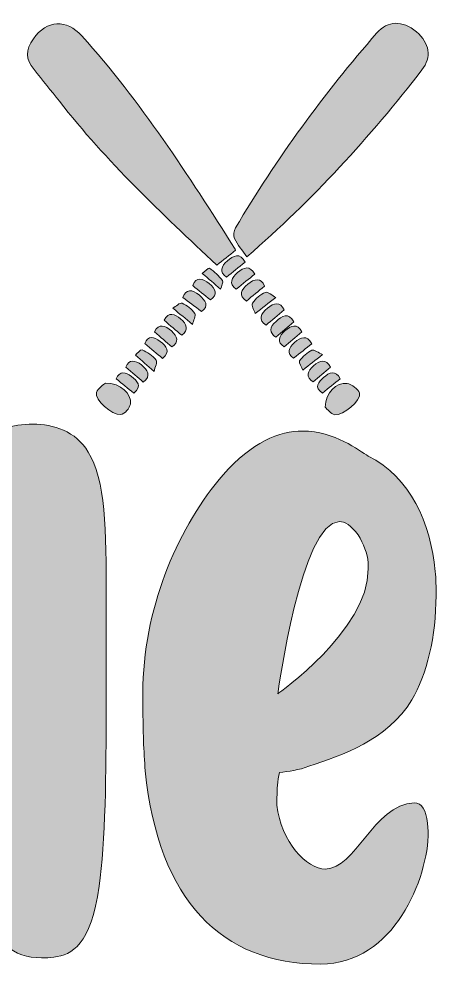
# Model space of a CAD drawing. Header units: inches. Extents: x 38 to 460, y -466 to -34.
# Drawn here: x 375.3 to 460.1, y -464.5 to -272.3 of the extents above; entities that cross this region are included whole.
import ezdxf

# ---------------------------------------------------------------- set-up
doc = ezdxf.new("R2010")
doc.units = ezdxf.units.IN
doc.header["$MEASUREMENT"] = 0
doc.layers.add('Layer 1', color=7, linetype='Continuous')

# ---------------------------------------------------------------- blocks, each defined once
blk = doc.blocks.new('block 6')
at = {"layer": 'Layer 1', "true_color": 0x024d84}
h = blk.add_hatch(color=156, dxfattribs=at)
h.dxf.hatch_style = 2
edge = h.paths.add_edge_path()
edge.add_spline(control_points=[(419.37, -319.29), (418.04, -320.34), (416.82, -321.3), (415.55, -322.31), (404.42, -311.88), (393.13, -301.27), (383.57, -288.99), (381.88, -286.83), (380.14, -284.72), (378.44, -282.57), (376.68, -280.35), (376.65, -278.64), (378.29, -276.3), (380.99, -272.43), (385.04, -272.25), (388.15, -275.72), (400.11, -289.06), (409.79, -304.03), (419.32, -319.11), (419.41, -319.23), (419.39, -319.42), (419.37, -319.29)], knot_values=[0, 0, 0, 0, 1, 1, 1, 2, 2, 2, 3, 3, 3, 4, 4, 4, 5, 5, 5, 6, 6, 6, 7, 7, 7, 7], degree=3, periodic=1)
at = {"layer": 'Layer 1', "true_color": 0xffffff}
h = blk.add_hatch(color=7, dxfattribs=at)
h.dxf.hatch_style = 2
edge = h.paths.add_edge_path()
edge.add_spline(control_points=[(421.3, -321.74), (419.97, -322.81), (418.79, -323.76), (417.56, -324.76), (415.98, -323.76), (416.48, -322.54), (417.71, -321.48), (418.94, -320.43), (420.3, -319.66), (421.3, -321.74)], knot_values=[0, 0, 0, 0, 1, 1, 1, 2, 2, 2, 3, 3, 3, 3], degree=3, periodic=1)
h = blk.add_hatch(color=7, dxfattribs=at)
h.dxf.hatch_style = 2
edge = h.paths.add_edge_path()
edge.add_spline(control_points=[(419.51, -327.21), (417.93, -326.1), (418.54, -324.9), (419.79, -323.83), (421.03, -322.77), (422.32, -322.32), (423.29, -324.16), (422.11, -325.11), (420.92, -326.07), (419.51, -327.21)], knot_values=[0, 0, 0, 0, 1, 1, 1, 2, 2, 2, 3, 3, 3, 3], degree=3, periodic=1)
h = blk.add_hatch(color=7, dxfattribs=at)
h.dxf.hatch_style = 2
edge = h.paths.add_edge_path()
edge.add_spline(control_points=[(425.26, -326.62), (424.01, -327.64), (422.83, -328.61), (421.58, -329.63), (419.8, -328.51), (420.6, -327.27), (421.87, -326.21), (423.18, -325.12), (424.55, -324.71), (425.26, -326.62)], knot_values=[0, 0, 0, 0, 1, 1, 1, 2, 2, 2, 3, 3, 3, 3], degree=3, periodic=1)
h = blk.add_hatch(color=7, dxfattribs=at)
h.dxf.hatch_style = 2
edge = h.paths.add_edge_path()
edge.add_spline(control_points=[(427.54, -328.9), (426.06, -330.07), (424.86, -331.01), (423.36, -332.18), (423.17, -331.53), (422.54, -330.49), (422.83, -330.05), (423.44, -329.13), (424.43, -328.28), (425.46, -327.88), (425.95, -327.68), (426.87, -328.55), (427.54, -328.9)], knot_values=[0, 0, 0, 0, 1, 1, 1, 2, 2, 2, 3, 3, 3, 4, 4, 4, 4], degree=3, periodic=1)
h = blk.add_hatch(color=7, dxfattribs=at)
h.dxf.hatch_style = 2
edge = h.paths.add_edge_path()
edge.add_spline(control_points=[(429.26, -331.45), (427.95, -332.54), (426.79, -333.51), (425.57, -334.53), (423.91, -333.44), (424.48, -332.2), (425.85, -331.08), (427.18, -329.98), (428.47, -329.7), (429.26, -331.45)], knot_values=[0, 0, 0, 0, 1, 1, 1, 2, 2, 2, 3, 3, 3, 3], degree=3, periodic=1)
h = blk.add_hatch(color=7, dxfattribs=at)
h.dxf.hatch_style = 2
edge = h.paths.add_edge_path()
edge.add_spline(control_points=[(431.24, -333.85), (429.95, -334.95), (428.83, -335.9), (427.58, -336.96), (426.13, -336.11), (426.3, -334.91), (427.6, -333.76), (428.79, -332.7), (430.13, -331.8), (431.24, -333.85)], knot_values=[0, 0, 0, 0, 1, 1, 1, 2, 2, 2, 3, 3, 3, 3], degree=3, periodic=1)
at = {"layer": 'Layer 1', "true_color": 0x024d84}
h = blk.add_hatch(color=156, dxfattribs=at)
h.dxf.hatch_style = 2
edge = h.paths.add_edge_path()
edge.add_spline(control_points=[(432.86, -335.91), (431.56, -337), (430.43, -337.95), (429.25, -338.94), (427.77, -337.94), (428.14, -336.78), (429.41, -335.7), (430.65, -334.63), (431.93, -334.06), (432.86, -335.91)], knot_values=[0, 0, 0, 0, 1, 1, 1, 2, 2, 2, 3, 3, 3, 3], degree=3, periodic=1)
at = {"layer": 'Layer 1', "true_color": 0xffffff}
h = blk.add_hatch(color=7, dxfattribs=at)
h.dxf.hatch_style = 2
edge = h.paths.add_edge_path()
edge.add_spline(control_points=[(431.18, -341.24), (429.63, -340.25), (430.19, -339.08), (431.39, -338.05), (432.6, -337.02), (433.91, -336.39), (434.85, -338.34), (433.69, -339.26), (432.55, -340.16), (431.18, -341.24)], knot_values=[0, 0, 0, 0, 1, 1, 1, 2, 2, 2, 3, 3, 3, 3], degree=3, periodic=1)
h = blk.add_hatch(color=7, dxfattribs=at)
h.dxf.hatch_style = 2
edge = h.paths.add_edge_path()
edge.add_spline(control_points=[(437.04, -340.52), (435.56, -341.69), (434.45, -342.56), (433.04, -343.66), (432.85, -343.18), (432.15, -342.19), (432.4, -341.81), (432.98, -340.9), (433.92, -340.07), (434.9, -339.63), (435.36, -339.42), (436.26, -340.17), (437.04, -340.52)], knot_values=[0, 0, 0, 0, 1, 1, 1, 2, 2, 2, 3, 3, 3, 4, 4, 4, 4], degree=3, periodic=1)
h = blk.add_hatch(color=7, dxfattribs=at)
h.dxf.hatch_style = 2
edge = h.paths.add_edge_path()
edge.add_spline(control_points=[(438.69, -343.07), (437.46, -344.12), (436.33, -345.08), (435.14, -346.09), (433.59, -345.06), (433.99, -343.88), (435.25, -342.8), (436.52, -341.71), (437.8, -341.29), (438.69, -343.07)], knot_values=[0, 0, 0, 0, 1, 1, 1, 2, 2, 2, 3, 3, 3, 3], degree=3, periodic=1)
h = blk.add_hatch(color=7, dxfattribs=at)
h.dxf.hatch_style = 2
edge = h.paths.add_edge_path()
edge.add_spline(control_points=[(437.02, -348.33), (435.29, -347.16), (436.22, -346.08), (437.26, -345.17), (438.42, -344.15), (439.7, -343.63), (440.65, -345.43), (439.47, -346.37), (438.33, -347.28), (437.02, -348.33)], knot_values=[0, 0, 0, 0, 1, 1, 1, 2, 2, 2, 3, 3, 3, 3], degree=3, periodic=1)
h = blk.add_hatch(color=7, dxfattribs=at)
h.dxf.hatch_style = 2
edge = h.paths.add_edge_path()
edge.add_spline(control_points=[(437.62, -351.23), (437.69, -348.26), (439.81, -346.11), (442.06, -346.41), (443, -346.54), (444.33, -347.53), (444.57, -348.38), (444.96, -349.79), (441.24, -353.01), (439.54, -352.74), (438.7, -352.6), (438, -351.56), (437.62, -351.23)], knot_values=[0, 0, 0, 0, 1, 1, 1, 2, 2, 2, 3, 3, 3, 4, 4, 4, 4], degree=3, periodic=1)
at = {"layer": 'Layer 1', "lineweight": 0}
for points, knots in [([(419.37, -319.29), (418.04, -320.34), (416.82, -321.3), (415.55, -322.31), (404.42, -311.88), (393.13, -301.27), (383.57, -288.99), (381.88, -286.83), (380.14, -284.72), (378.44, -282.57), (376.68, -280.35), (376.65, -278.64), (378.29, -276.3), (380.99, -272.43), (385.04, -272.25), (388.15, -275.72), (400.11, -289.06), (409.79, -304.03), (419.32, -319.11), (419.41, -319.23), (419.39, -319.42), (419.37, -319.29)], [0, 0, 0, 0, 1, 1, 1, 2, 2, 2, 3, 3, 3, 4, 4, 4, 5, 5, 5, 6, 6, 6, 7, 7, 7, 7]), ([(421.3, -321.74), (419.97, -322.81), (418.79, -323.76), (417.56, -324.76), (415.98, -323.76), (416.48, -322.54), (417.71, -321.48), (418.94, -320.43), (420.3, -319.66), (421.3, -321.74)], [0, 0, 0, 0, 1, 1, 1, 2, 2, 2, 3, 3, 3, 3]), ([(419.51, -327.21), (417.93, -326.1), (418.54, -324.9), (419.79, -323.83), (421.03, -322.77), (422.32, -322.32), (423.29, -324.16), (422.11, -325.11), (420.92, -326.07), (419.51, -327.21)], [0, 0, 0, 0, 1, 1, 1, 2, 2, 2, 3, 3, 3, 3]), ([(425.26, -326.62), (424.01, -327.64), (422.83, -328.61), (421.58, -329.63), (419.8, -328.51), (420.6, -327.27), (421.87, -326.21), (423.18, -325.12), (424.55, -324.71), (425.26, -326.62)], [0, 0, 0, 0, 1, 1, 1, 2, 2, 2, 3, 3, 3, 3]), ([(427.54, -328.9), (426.06, -330.07), (424.86, -331.01), (423.36, -332.18), (423.17, -331.53), (422.54, -330.49), (422.83, -330.05), (423.44, -329.13), (424.43, -328.28), (425.46, -327.88), (425.95, -327.68), (426.87, -328.55), (427.54, -328.9)], [0, 0, 0, 0, 1, 1, 1, 2, 2, 2, 3, 3, 3, 4, 4, 4, 4]), ([(429.26, -331.45), (427.95, -332.54), (426.79, -333.51), (425.57, -334.53), (423.91, -333.44), (424.48, -332.2), (425.85, -331.08), (427.18, -329.98), (428.47, -329.7), (429.26, -331.45)], [0, 0, 0, 0, 1, 1, 1, 2, 2, 2, 3, 3, 3, 3]), ([(431.24, -333.85), (429.95, -334.95), (428.83, -335.9), (427.58, -336.96), (426.13, -336.11), (426.3, -334.91), (427.6, -333.76), (428.79, -332.7), (430.13, -331.8), (431.24, -333.85)], [0, 0, 0, 0, 1, 1, 1, 2, 2, 2, 3, 3, 3, 3]), ([(432.86, -335.91), (431.56, -337), (430.43, -337.95), (429.25, -338.94), (427.77, -337.94), (428.14, -336.78), (429.41, -335.7), (430.65, -334.63), (431.93, -334.06), (432.86, -335.91)], [0, 0, 0, 0, 1, 1, 1, 2, 2, 2, 3, 3, 3, 3]), ([(431.18, -341.24), (429.63, -340.25), (430.19, -339.08), (431.39, -338.05), (432.6, -337.02), (433.91, -336.39), (434.85, -338.34), (433.69, -339.26), (432.55, -340.16), (431.18, -341.24)], [0, 0, 0, 0, 1, 1, 1, 2, 2, 2, 3, 3, 3, 3]), ([(437.04, -340.52), (435.56, -341.69), (434.45, -342.56), (433.04, -343.66), (432.85, -343.18), (432.15, -342.19), (432.4, -341.81), (432.98, -340.9), (433.92, -340.07), (434.9, -339.63), (435.36, -339.42), (436.26, -340.17), (437.04, -340.52)], [0, 0, 0, 0, 1, 1, 1, 2, 2, 2, 3, 3, 3, 4, 4, 4, 4]), ([(438.69, -343.07), (437.46, -344.12), (436.33, -345.08), (435.14, -346.09), (433.59, -345.06), (433.99, -343.88), (435.25, -342.8), (436.52, -341.71), (437.8, -341.29), (438.69, -343.07)], [0, 0, 0, 0, 1, 1, 1, 2, 2, 2, 3, 3, 3, 3]), ([(437.02, -348.33), (435.29, -347.16), (436.22, -346.08), (437.26, -345.17), (438.42, -344.15), (439.7, -343.63), (440.65, -345.43), (439.47, -346.37), (438.33, -347.28), (437.02, -348.33)], [0, 0, 0, 0, 1, 1, 1, 2, 2, 2, 3, 3, 3, 3]), ([(437.62, -351.23), (437.69, -348.26), (439.81, -346.11), (442.06, -346.41), (443, -346.54), (444.33, -347.53), (444.57, -348.38), (444.96, -349.79), (441.24, -353.01), (439.54, -352.74), (438.7, -352.6), (438, -351.56), (437.62, -351.23)], [0, 0, 0, 0, 1, 1, 1, 2, 2, 2, 3, 3, 3, 4, 4, 4, 4])]:
    blk.add_open_spline(points, degree=3, knots=knots, dxfattribs=at)
blk = doc.blocks.new('block 5')
at = {"layer": 'Layer 1', "true_color": 0x024d84}
h = blk.add_hatch(color=156, dxfattribs=at)
h.dxf.hatch_style = 2
edge = h.paths.add_edge_path()
edge.add_spline(control_points=[(421.69, -320.61), (420.79, -319.36), (419.8, -318.23), (419.14, -316.93), (418.85, -316.38), (419.02, -315.34), (419.37, -314.76), (427.7, -300.64), (437.32, -287.45), (448.1, -275.11), (450.31, -272.58), (453.26, -272.49), (456.13, -274.88), (458.85, -277.15), (459.26, -280.04), (457.26, -282.63), (446.69, -296.34), (435.04, -309.03), (421.69, -320.61)], knot_values=[0, 0, 0, 0, 1, 1, 1, 2, 2, 2, 3, 3, 3, 4, 4, 4, 5, 5, 5, 6, 6, 6, 6], degree=3, periodic=1)
at = {"layer": 'Layer 1', "true_color": 0xffffff}
h = blk.add_hatch(color=7, dxfattribs=at)
h.dxf.hatch_style = 2
edge = h.paths.add_edge_path()
edge.add_spline(control_points=[(416.35, -327.21), (415.03, -326.08), (413.95, -325.16), (412.62, -324.01), (413, -323.73), (413.88, -322.83), (414.07, -322.96), (415.06, -323.64), (415.99, -324.5), (416.7, -325.46), (416.94, -325.78), (416.49, -326.61), (416.35, -327.21)], knot_values=[0, 0, 0, 0, 1, 1, 1, 2, 2, 2, 3, 3, 3, 4, 4, 4, 4], degree=3, periodic=1)
h = blk.add_hatch(color=7, dxfattribs=at)
h.dxf.hatch_style = 2
edge = h.paths.add_edge_path()
edge.add_spline(control_points=[(410.67, -326.48), (411.4, -324.59), (412.71, -325.06), (414.01, -326.08), (415.36, -327.15), (415.78, -328.33), (414.29, -329.41), (413.03, -328.39), (411.87, -327.46), (410.67, -326.48)], knot_values=[0, 0, 0, 0, 1, 1, 1, 2, 2, 2, 3, 3, 3, 3], degree=3, periodic=1)
h = blk.add_hatch(color=7, dxfattribs=at)
h.dxf.hatch_style = 2
edge = h.paths.add_edge_path()
edge.add_spline(control_points=[(412.44, -331.73), (411, -330.65), (409.87, -329.8), (408.66, -328.9), (409.31, -327.12), (410.58, -327.25), (411.98, -328.4), (413.27, -329.47), (414.09, -330.67), (412.44, -331.73)], knot_values=[0, 0, 0, 0, 1, 1, 1, 2, 2, 2, 3, 3, 3, 3], degree=3, periodic=1)
h = blk.add_hatch(color=7, dxfattribs=at)
h.dxf.hatch_style = 2
edge = h.paths.add_edge_path()
edge.add_spline(control_points=[(410.62, -334.38), (409.2, -333.21), (408.06, -332.27), (406.63, -331.08), (407.2, -330.76), (408.07, -329.89), (408.52, -330.07), (409.51, -330.47), (410.49, -331.26), (411.07, -332.16), (411.36, -332.62), (410.79, -333.64), (410.62, -334.38)], knot_values=[0, 0, 0, 0, 1, 1, 1, 2, 2, 2, 3, 3, 3, 4, 4, 4, 4], degree=3, periodic=1)
h = blk.add_hatch(color=7, dxfattribs=at)
h.dxf.hatch_style = 2
edge = h.paths.add_edge_path()
edge.add_spline(control_points=[(404.84, -333.53), (405.78, -331.67), (407.05, -332.31), (408.21, -333.28), (409.45, -334.31), (409.99, -335.5), (408.43, -336.57), (407.26, -335.58), (406.13, -334.62), (404.84, -333.53)], knot_values=[0, 0, 0, 0, 1, 1, 1, 2, 2, 2, 3, 3, 3, 3], degree=3, periodic=1)
h = blk.add_hatch(color=7, dxfattribs=at)
h.dxf.hatch_style = 2
edge = h.paths.add_edge_path()
edge.add_spline(control_points=[(402.88, -335.89), (403.78, -334.06), (405.07, -334.62), (406.33, -335.71), (407.62, -336.82), (407.95, -338), (406.43, -338.95), (405.28, -337.96), (404.2, -337.02), (402.88, -335.89)], knot_values=[0, 0, 0, 0, 1, 1, 1, 2, 2, 2, 3, 3, 3, 3], degree=3, periodic=1)
h = blk.add_hatch(color=7, dxfattribs=at)
h.dxf.hatch_style = 2
edge = h.paths.add_edge_path()
edge.add_spline(control_points=[(400.92, -338.27), (401.55, -336.61), (402.8, -336.84), (404.07, -337.84), (405.31, -338.81), (406.27, -339.95), (404.52, -341.29), (403.38, -340.33), (402.26, -339.39), (400.92, -338.27)], knot_values=[0, 0, 0, 0, 1, 1, 1, 2, 2, 2, 3, 3, 3, 3], degree=3, periodic=1)
h = blk.add_hatch(color=7, dxfattribs=at)
h.dxf.hatch_style = 2
edge = h.paths.add_edge_path()
edge.add_spline(control_points=[(402.82, -343.94), (401.41, -342.71), (400.35, -341.79), (399.01, -340.62), (399.33, -340.36), (400.1, -339.41), (400.37, -339.54), (401.44, -340.02), (402.52, -340.72), (403.24, -341.62), (403.55, -342.02), (403, -343.1), (402.82, -343.94)], knot_values=[0, 0, 0, 0, 1, 1, 1, 2, 2, 2, 3, 3, 3, 4, 4, 4, 4], degree=3, periodic=1)
h = blk.add_hatch(color=7, dxfattribs=at)
h.dxf.hatch_style = 2
edge = h.paths.add_edge_path()
edge.add_spline(control_points=[(397.07, -343.06), (397.76, -341.38), (398.99, -341.65), (400.24, -342.62), (401.55, -343.63), (402.29, -344.81), (400.63, -346.1), (399.51, -345.14), (398.41, -344.2), (397.07, -343.06)], knot_values=[0, 0, 0, 0, 1, 1, 1, 2, 2, 2, 3, 3, 3, 3], degree=3, periodic=1)
h = blk.add_hatch(color=7, dxfattribs=at)
h.dxf.hatch_style = 2
edge = h.paths.add_edge_path()
edge.add_spline(control_points=[(398.71, -348.37), (397.44, -347.34), (396.3, -346.42), (395.11, -345.46), (395.82, -343.77), (397.05, -344.05), (398.22, -344.97), (399.32, -345.85), (400.51, -346.9), (398.71, -348.37)], knot_values=[0, 0, 0, 0, 1, 1, 1, 2, 2, 2, 3, 3, 3, 3], degree=3, periodic=1)
h = blk.add_hatch(color=7, dxfattribs=at)
h.dxf.hatch_style = 2
edge = h.paths.add_edge_path()
edge.add_spline(control_points=[(392.93, -346.31), (396.07, -346.37), (398.31, -348.43), (398.01, -350.57), (397.89, -351.39), (396.81, -352.62), (396.07, -352.71), (394.24, -352.91), (390.7, -349.65), (391.13, -348.25), (391.41, -347.32), (392.58, -346.67), (392.93, -346.31)], knot_values=[0, 0, 0, 0, 1, 1, 1, 2, 2, 2, 3, 3, 3, 4, 4, 4, 4], degree=3, periodic=1)
at = {"layer": 'Layer 1', "lineweight": 0}
for points, knots in [([(421.69, -320.61), (420.79, -319.36), (419.8, -318.23), (419.14, -316.93), (418.85, -316.38), (419.02, -315.34), (419.37, -314.76), (427.7, -300.64), (437.32, -287.45), (448.1, -275.11), (450.31, -272.58), (453.26, -272.49), (456.13, -274.88), (458.85, -277.15), (459.26, -280.04), (457.26, -282.63), (446.69, -296.34), (435.04, -309.03), (421.69, -320.61)], [0, 0, 0, 0, 1, 1, 1, 2, 2, 2, 3, 3, 3, 4, 4, 4, 5, 5, 5, 6, 6, 6, 6]), ([(416.35, -327.21), (415.03, -326.08), (413.95, -325.16), (412.62, -324.01), (413, -323.73), (413.88, -322.83), (414.07, -322.96), (415.06, -323.64), (415.99, -324.5), (416.7, -325.46), (416.94, -325.78), (416.49, -326.61), (416.35, -327.21)], [0, 0, 0, 0, 1, 1, 1, 2, 2, 2, 3, 3, 3, 4, 4, 4, 4]), ([(410.67, -326.48), (411.4, -324.59), (412.71, -325.06), (414.01, -326.08), (415.36, -327.15), (415.78, -328.33), (414.29, -329.41), (413.03, -328.39), (411.87, -327.46), (410.67, -326.48)], [0, 0, 0, 0, 1, 1, 1, 2, 2, 2, 3, 3, 3, 3]), ([(412.44, -331.73), (411, -330.65), (409.87, -329.8), (408.66, -328.9), (409.31, -327.12), (410.58, -327.25), (411.98, -328.4), (413.27, -329.47), (414.09, -330.67), (412.44, -331.73)], [0, 0, 0, 0, 1, 1, 1, 2, 2, 2, 3, 3, 3, 3]), ([(410.62, -334.38), (409.2, -333.21), (408.06, -332.27), (406.63, -331.08), (407.2, -330.76), (408.07, -329.89), (408.52, -330.07), (409.51, -330.47), (410.49, -331.26), (411.07, -332.16), (411.36, -332.62), (410.79, -333.64), (410.62, -334.38)], [0, 0, 0, 0, 1, 1, 1, 2, 2, 2, 3, 3, 3, 4, 4, 4, 4]), ([(404.84, -333.53), (405.78, -331.67), (407.05, -332.31), (408.21, -333.28), (409.45, -334.31), (409.99, -335.5), (408.43, -336.57), (407.26, -335.58), (406.13, -334.62), (404.84, -333.53)], [0, 0, 0, 0, 1, 1, 1, 2, 2, 2, 3, 3, 3, 3]), ([(402.88, -335.89), (403.78, -334.06), (405.07, -334.62), (406.33, -335.71), (407.62, -336.82), (407.95, -338), (406.43, -338.95), (405.28, -337.96), (404.2, -337.02), (402.88, -335.89)], [0, 0, 0, 0, 1, 1, 1, 2, 2, 2, 3, 3, 3, 3]), ([(400.92, -338.27), (401.55, -336.61), (402.8, -336.84), (404.07, -337.84), (405.31, -338.81), (406.27, -339.95), (404.52, -341.29), (403.38, -340.33), (402.26, -339.39), (400.92, -338.27)], [0, 0, 0, 0, 1, 1, 1, 2, 2, 2, 3, 3, 3, 3]), ([(402.82, -343.94), (401.41, -342.71), (400.35, -341.79), (399.01, -340.62), (399.33, -340.36), (400.1, -339.41), (400.37, -339.54), (401.44, -340.02), (402.52, -340.72), (403.24, -341.62), (403.55, -342.02), (403, -343.1), (402.82, -343.94)], [0, 0, 0, 0, 1, 1, 1, 2, 2, 2, 3, 3, 3, 4, 4, 4, 4]), ([(397.07, -343.06), (397.76, -341.38), (398.99, -341.65), (400.24, -342.62), (401.55, -343.63), (402.29, -344.81), (400.63, -346.1), (399.51, -345.14), (398.41, -344.2), (397.07, -343.06)], [0, 0, 0, 0, 1, 1, 1, 2, 2, 2, 3, 3, 3, 3]), ([(398.71, -348.37), (397.44, -347.34), (396.3, -346.42), (395.11, -345.46), (395.82, -343.77), (397.05, -344.05), (398.22, -344.97), (399.32, -345.85), (400.51, -346.9), (398.71, -348.37)], [0, 0, 0, 0, 1, 1, 1, 2, 2, 2, 3, 3, 3, 3]), ([(392.93, -346.31), (396.07, -346.37), (398.31, -348.43), (398.01, -350.57), (397.89, -351.39), (396.81, -352.62), (396.07, -352.71), (394.24, -352.91), (390.7, -349.65), (391.13, -348.25), (391.41, -347.32), (392.58, -346.67), (392.93, -346.31)], [0, 0, 0, 0, 1, 1, 1, 2, 2, 2, 3, 3, 3, 4, 4, 4, 4])]:
    blk.add_open_spline(points, degree=3, knots=knots, dxfattribs=at)
at = {"layer": 'Layer 1'}
blk.add_blockref('block 6', (0, 0), dxfattribs=at)
blk = doc.blocks.new('block 9')
at = {"layer": 'Layer 1', "true_color": 0x024d84}
h = blk.add_hatch(color=156, dxfattribs=at)
h.dxf.hatch_style = 2
edge = h.paths.add_edge_path()
edge.add_spline(control_points=[(372.81, -460.67), (370.43, -458.61), (369.64, -455.28), (369.16, -452.11), (368.69, -448.78), (368.69, -445.77), (368.37, -445.14), (368.37, -444.98), (368.37, -444.98), (368.21, -444.98), (368.05, -444.98), (367.26, -446.56), (364.41, -449.42), (360.92, -452.74), (354.11, -457.81), (347.29, -458.45), (347.29, -458.45), (346.18, -458.45), (346.18, -458.45), (339.69, -458.45), (333.35, -454.8), (328.91, -447.51), (324.16, -439.91), (321.62, -428.18), (320.99, -412.17), (320.99, -412.17), (320.67, -401.72), (320.67, -401.72), (320.67, -387.93), (321.94, -373.35), (324.47, -364.95), (327.01, -356.23), (330.97, -354.17), (334.93, -354.17), (335.88, -354.17), (336.83, -354.17), (337.63, -354.49), (342.38, -355.44), (346.34, -358.14), (347.61, -363.68), (348.09, -365.27), (348.24, -367.33), (348.24, -369.55), (348.24, -374.62), (347.29, -381.11), (346.5, -388.88), (345.71, -396.17), (345.23, -404.73), (345.23, -412.49), (345.23, -416.45), (345.39, -420.42), (345.71, -423.74), (346.66, -433.73), (349.19, -440.07), (353.47, -441.81), (354.27, -442.13), (355.22, -442.28), (356.32, -442.28), (359.97, -442.28), (364.09, -440.07), (366.31, -437.69), (368.05, -435.63), (368.53, -433.57), (368.53, -430.72), (368.53, -430.72), (368.37, -426.12), (368.37, -426.12), (367.89, -420.73), (367.58, -413.28), (366.94, -402.35), (366.31, -392.52), (365.68, -379.69), (365.68, -370.97), (365.68, -370.97), (365.68, -368.6), (365.68, -368.6), (365.99, -360.04), (367.58, -357.03), (372.49, -355.44), (374.07, -354.97), (376.13, -354.65), (378.19, -354.65), (382.32, -354.65), (386.91, -356.08), (389.45, -360.35), (392.93, -365.74), (393.09, -376.2), (393.09, -390.15), (393.09, -390.15), (393.09, -411.7), (393.09, -411.7), (393.09, -425.65), (392.93, -439.75), (391.66, -448.62), (389.92, -460.67), (386.12, -462.57), (382.47, -463.04), (381.68, -463.2), (380.73, -463.2), (379.94, -463.2), (377.09, -463.2), (374.55, -462.41), (372.81, -460.67)], knot_values=[0, 0, 0, 0, 1, 1, 1, 2, 2, 2, 3, 3, 3, 4, 4, 4, 5, 5, 5, 6, 6, 6, 7, 7, 7, 8, 8, 8, 9, 9, 9, 10, 10, 10, 11, 11, 11, 12, 12, 12, 13, 13, 13, 14, 14, 14, 15, 15, 15, 16, 16, 16, 17, 17, 17, 18, 18, 18, 19, 19, 19, 20, 20, 20, 21, 21, 21, 22, 22, 22, 23, 23, 23, 24, 24, 24, 25, 25, 25, 26, 26, 26, 27, 27, 27, 28, 28, 28, 29, 29, 29, 30, 30, 30, 31, 31, 31, 32, 32, 32, 33, 33, 33, 34, 34, 34, 34], degree=3, periodic=1)
h = blk.add_hatch(color=156, dxfattribs=at)
h.dxf.hatch_style = 2
edge = h.paths.add_edge_path()
edge.add_spline(control_points=[(401.02, -425.17), (400.71, -421.21), (400.55, -416.93), (400.55, -412.33), (400.55, -412.33), (400.55, -407.74), (400.55, -407.74), (401.02, -390.94), (407.99, -375.25), (416.87, -364.95), (422.73, -358.29), (428.28, -356.08), (433.03, -356.08), (439.53, -356.08), (444.44, -360.04), (446.35, -361.15), (454.9, -365.43), (459.02, -374.78), (459.97, -384.6), (460.13, -386.19), (460.13, -387.77), (460.13, -389.51), (460.13, -397.75), (458.23, -405.68), (455.22, -410.75), (450.15, -418.99), (440.96, -422), (434.3, -424.22), (432.24, -425.01), (430.18, -425.33), (428.28, -425.49), (427.96, -427.23), (427.8, -428.97), (427.8, -430.56), (427.8, -430.56), (427.8, -432.14), (427.8, -432.14), (428.6, -439.59), (433.82, -445.14), (437.63, -445.14), (443.81, -445.14), (447.3, -432.14), (455.69, -431.67), (457.28, -431.67), (458.07, -433.25), (458.39, -435.79), (458.39, -435.79), (458.55, -437.53), (458.55, -437.53), (458.55, -447.04), (451.57, -464.47), (436.68, -464.47), (416.55, -464.47), (403.72, -451.63), (401.02, -425.17)], knot_values=[0, 0, 0, 0, 1, 1, 1, 2, 2, 2, 3, 3, 3, 4, 4, 4, 5, 5, 5, 6, 6, 6, 7, 7, 7, 8, 8, 8, 9, 9, 9, 10, 10, 10, 11, 11, 11, 12, 12, 12, 13, 13, 13, 14, 14, 14, 15, 15, 15, 16, 16, 16, 17, 17, 17, 18, 18, 18, 18], degree=3, periodic=1)
edge = h.paths.add_edge_path()
edge.add_spline(control_points=[(446.35, -384.12), (446.35, -384.12), (446.35, -382.86), (446.35, -382.86), (446.19, -380.96), (445.39, -379.05), (444.28, -377.15), (442.86, -375.25), (441.59, -374.46), (440.48, -374.46), (432.72, -374.46), (427.96, -409.48), (427.96, -409.48), (427.96, -409.48), (446.35, -396.64), (446.35, -384.12)], knot_values=[0, 0, 0, 0, 1, 1, 1, 2, 2, 2, 3, 3, 3, 4, 4, 4, 5, 5, 5, 5], degree=3, periodic=1)
at = {"layer": 'Layer 1', "lineweight": 0}
for points, knots in [([(372.81, -460.67), (370.43, -458.61), (369.64, -455.28), (369.16, -452.11), (368.69, -448.78), (368.69, -445.77), (368.37, -445.14), (368.37, -444.98), (368.37, -444.98), (368.21, -444.98), (368.05, -444.98), (367.26, -446.56), (364.41, -449.42), (360.92, -452.74), (354.11, -457.81), (347.29, -458.45), (347.29, -458.45), (346.18, -458.45), (346.18, -458.45), (339.69, -458.45), (333.35, -454.8), (328.91, -447.51), (324.16, -439.91), (321.62, -428.18), (320.99, -412.17), (320.99, -412.17), (320.67, -401.72), (320.67, -401.72), (320.67, -387.93), (321.94, -373.35), (324.47, -364.95), (327.01, -356.23), (330.97, -354.17), (334.93, -354.17), (335.88, -354.17), (336.83, -354.17), (337.63, -354.49), (342.38, -355.44), (346.34, -358.14), (347.61, -363.68), (348.09, -365.27), (348.24, -367.33), (348.24, -369.55), (348.24, -374.62), (347.29, -381.11), (346.5, -388.88), (345.71, -396.17), (345.23, -404.73), (345.23, -412.49), (345.23, -416.45), (345.39, -420.42), (345.71, -423.74), (346.66, -433.73), (349.19, -440.07), (353.47, -441.81), (354.27, -442.13), (355.22, -442.28), (356.32, -442.28), (359.97, -442.28), (364.09, -440.07), (366.31, -437.69), (368.05, -435.63), (368.53, -433.57), (368.53, -430.72), (368.53, -430.72), (368.37, -426.12), (368.37, -426.12), (367.89, -420.73), (367.58, -413.28), (366.94, -402.35), (366.31, -392.52), (365.68, -379.69), (365.68, -370.97), (365.68, -370.97), (365.68, -368.6), (365.68, -368.6), (365.99, -360.04), (367.58, -357.03), (372.49, -355.44), (374.07, -354.97), (376.13, -354.65), (378.19, -354.65), (382.32, -354.65), (386.91, -356.08), (389.45, -360.35), (392.93, -365.74), (393.09, -376.2), (393.09, -390.15), (393.09, -390.15), (393.09, -411.7), (393.09, -411.7), (393.09, -425.65), (392.93, -439.75), (391.66, -448.62), (389.92, -460.67), (386.12, -462.57), (382.47, -463.04), (381.68, -463.2), (380.73, -463.2), (379.94, -463.2), (377.09, -463.2), (374.55, -462.41), (372.81, -460.67)], [0, 0, 0, 0, 1, 1, 1, 2, 2, 2, 3, 3, 3, 4, 4, 4, 5, 5, 5, 6, 6, 6, 7, 7, 7, 8, 8, 8, 9, 9, 9, 10, 10, 10, 11, 11, 11, 12, 12, 12, 13, 13, 13, 14, 14, 14, 15, 15, 15, 16, 16, 16, 17, 17, 17, 18, 18, 18, 19, 19, 19, 20, 20, 20, 21, 21, 21, 22, 22, 22, 23, 23, 23, 24, 24, 24, 25, 25, 25, 26, 26, 26, 27, 27, 27, 28, 28, 28, 29, 29, 29, 30, 30, 30, 31, 31, 31, 32, 32, 32, 33, 33, 33, 34, 34, 34, 34]), ([(401.02, -425.17), (400.71, -421.21), (400.55, -416.93), (400.55, -412.33), (400.55, -412.33), (400.55, -407.74), (400.55, -407.74), (401.02, -390.94), (407.99, -375.25), (416.87, -364.95), (422.73, -358.29), (428.28, -356.08), (433.03, -356.08), (439.53, -356.08), (444.44, -360.04), (446.35, -361.15), (454.9, -365.43), (459.02, -374.78), (459.97, -384.6), (460.13, -386.19), (460.13, -387.77), (460.13, -389.51), (460.13, -397.75), (458.23, -405.68), (455.22, -410.75), (450.15, -418.99), (440.96, -422), (434.3, -424.22), (432.24, -425.01), (430.18, -425.33), (428.28, -425.49), (427.96, -427.23), (427.8, -428.97), (427.8, -430.56), (427.8, -430.56), (427.8, -432.14), (427.8, -432.14), (428.6, -439.59), (433.82, -445.14), (437.63, -445.14), (443.81, -445.14), (447.3, -432.14), (455.69, -431.67), (457.28, -431.67), (458.07, -433.25), (458.39, -435.79), (458.39, -435.79), (458.55, -437.53), (458.55, -437.53), (458.55, -447.04), (451.57, -464.47), (436.68, -464.47), (416.55, -464.47), (403.72, -451.63), (401.02, -425.17)], [0, 0, 0, 0, 1, 1, 1, 2, 2, 2, 3, 3, 3, 4, 4, 4, 5, 5, 5, 6, 6, 6, 7, 7, 7, 8, 8, 8, 9, 9, 9, 10, 10, 10, 11, 11, 11, 12, 12, 12, 13, 13, 13, 14, 14, 14, 15, 15, 15, 16, 16, 16, 17, 17, 17, 18, 18, 18, 18]), ([(446.35, -384.12), (446.35, -384.12), (446.35, -382.86), (446.35, -382.86), (446.19, -380.96), (445.39, -379.05), (444.28, -377.15), (442.86, -375.25), (441.59, -374.46), (440.48, -374.46), (432.72, -374.46), (427.96, -409.48), (427.96, -409.48), (427.96, -409.48), (446.35, -396.64), (446.35, -384.12)], [0, 0, 0, 0, 1, 1, 1, 2, 2, 2, 3, 3, 3, 4, 4, 4, 5, 5, 5, 5])]:
    blk.add_open_spline(points, degree=3, knots=knots, dxfattribs=at)
blk = doc.blocks.new('block 2')
at = {"layer": 'Layer 1'}
for name in ['block 5', 'block 9']:
    blk.add_blockref(name, (0, 0), dxfattribs=at)

msp = doc.modelspace()

# ---------------------------------------------------------------- block references
at = {"layer": 'Layer 1'}
msp.add_blockref('block 2', (0, 0), dxfattribs=at)

doc.saveas('drawing.dxf')
